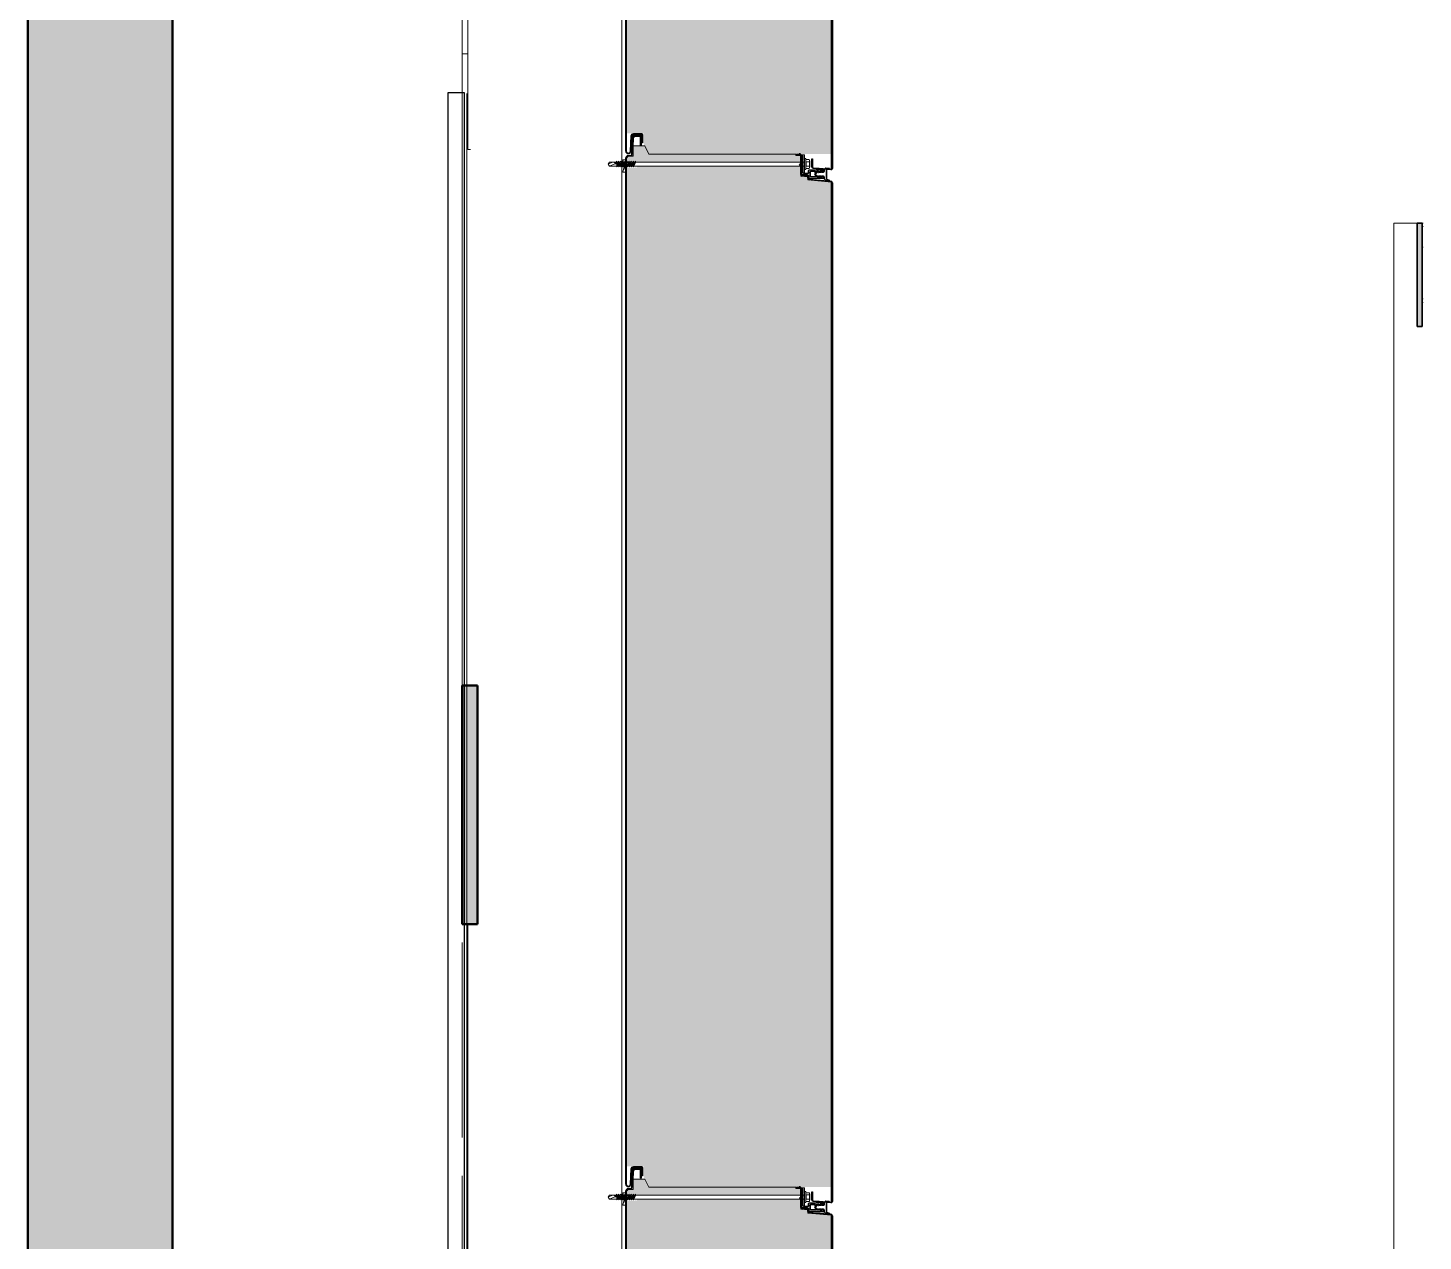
# Model space of a CAD drawing. Header units: millimetres. Extents: x -54677 to 188015, y -4000 to 32873.
# Drawn here: x 185647 to 186999, y 25602 to 26776 of the extents above; entities that cross this region are included whole.
import ezdxf

# ---------------------------------------------------------------- set-up
doc = ezdxf.new("R2010")
doc.units = ezdxf.units.MM
doc.header["$MEASUREMENT"] = 0
doc.linetypes.add('Dashed', pattern=[112.888889, 56.444445, -56.444445])
doc.linetypes.add('Double Dashed', pattern=[218.722215, 105.83333, -42.333331, 28.222222, -42.333331])
for name, color, linetype, lineweight in [('2D Layer_Pen_No__1', 7, 'Continuous', 13), ('2D Layer_Pen_No__173', 1, 'Continuous', 18), ('2D Layer_Pen_No__194', 7, 'Continuous', 25), ('2D Layer_Pen_No__3', 7, 'Continuous', 18), ('2D Layer_Pen_No__4', 7, 'Continuous', 20), ('2D Layer_Pen_No__5', 7, 'Continuous', 25), ('2D Layer_Pen_No__7', 7, 'Continuous', 35), ('New_2D Layer_Pen_No__160', 5, 'Continuous', 200), ('New_2D Layer_Pen_No__19', 255, 'Continuous', 0), ('New_2D Layer_Pen_No__2', 8, 'Continuous', 15), ('New_2D Layer_Pen_No__87', 8, 'Continuous', 20), ('New_2D Layer_Pen_No__88', 8, 'Continuous', 20), ('New_2D Layer_Pen_No__90', 8, 'Continuous', 20)]:
    doc.layers.add(name, color=color, linetype=linetype, lineweight=lineweight)
for name, color, linetype, lineweight, true_color in [('2D Layer_Pen_No__241', 7, 'Continuous', 13, 0xc30c20), ('2D Layer_Pen_No__81', 7, 'Continuous', 20, 0x6a6a6a), ('New_2D Layer_Pen_No__147', 7, 'Continuous', 0, 0x606060), ('New_2D Layer_Pen_No__27', 7, 'Continuous', 50, 0x2a2a2a), ('New_2D Layer_Pen_No__30', 7, 'Continuous', 50, 0x2a2a2a), ('New_2D Layer_Pen_No__44', 7, 'Continuous', 35, 0x444444)]:
    doc.layers.add(name, color=color, linetype=linetype, lineweight=lineweight, true_color=true_color)

msp = doc.modelspace()

# ---------------------------------------------------------------- hatches: boundary and pattern name
at = {"layer": '2D Layer_Pen_No__3', "linetype": 'Continuous'}
for points in [[(186235.7, 26671.6), (186239.7, 26671.6, -0.414214), (186241.3, 26669.9), (186242.2, 26669.9), (186242.2, 26672.5, 0.414214), (186241.2, 26673.6), (186234.1, 26673.6, 0.39896), (186232.1, 26671.7), (186232, 26669.9), (186233.2, 26669.9, -0.304072)], [(186235.7, 25671.6), (186239.7, 25671.6, -0.414214), (186241.3, 25669.9), (186242.2, 25669.9), (186242.2, 25672.5, 0.414214), (186241.2, 25673.6), (186234.1, 25673.6, 0.39896), (186232.1, 25671.7), (186232, 25669.9), (186233.2, 25669.9, -0.304072)]]:
    msp.add_hatch(color=256, dxfattribs=at).paths.add_polyline_path(points)
h = msp.add_hatch(dxfattribs=at)
h.set_pattern_fill('ANSI31_0002', color=256, style=0, pattern_type=2)
h.set_pattern_definition([(45, (185468.97, 26000.53), (-220.97, 220.97), [])])
h.paths.add_polyline_path([(186232, 26669.9), (186233.2, 26669.9, -0.304072), (186235.7, 26671.6), (186239.7, 26671.6, -0.414214), (186241.3, 26669.9), (186242.2, 26669.9), (186242.2, 26672.5, 0.414214), (186241.2, 26673.6), (186234.1, 26673.6, 0.39896), (186232.1, 26671.7)])
h = msp.add_hatch(dxfattribs=at)
h.set_pattern_fill('ANSI31_0002', color=256, style=0, pattern_type=2)
h.set_pattern_definition([(45, (185468.97, 25000.53), (-220.97, 220.97), [])])
h.paths.add_polyline_path([(186232, 25669.9), (186233.2, 25669.9, -0.304072), (186235.7, 25671.6), (186239.7, 25671.6, -0.414214), (186241.3, 25669.9), (186242.2, 25669.9), (186242.2, 25672.5, 0.414214), (186241.2, 25673.6), (186234.1, 25673.6, 0.39896), (186232.1, 25671.7)])
at = {"layer": '2D Layer_Pen_No__4', "linetype": 'Continuous', "lineweight": 0, "true_color": 0x000000}
for points in [[(186226.8, 27540), (186226.8, 26674), (186226.8, 26674.1), (186243.8, 26674.1), (186243.8, 26664.1), (186248.8, 26654.1), (186425.8, 26654.1), (186425.8, 27540)], [(186235.4, 26647.2), (186236.1, 26646.4), (186395.8, 26646.4), (186395.8, 26652.3, 0.085197), (186395.8, 26652.7), (186391.1, 26652.7), (186391.1, 26654.1), (186248.8, 26654.1), (186244.9, 26661.9), (186233.6, 26661.9), (186233.6, 26651.9), (186228.8, 26651.9), (186226.8, 26649.9), (186226.8, 26646.4), (186227.1, 26646.4), (186227.4, 26647.2), (186227.1, 26646), (186227.2, 26646), (186227.5, 26645.3), (186227.6, 26645.3), (186228.1, 26646.4), (186227.4, 26647.2)], [(186425.8, 26540), (186425.8, 26616), (186425.8, 26627), (186418.2, 26627.6), (186416.3, 26627.8), (186402.8, 26629), (186402.8, 26631.6, 0.177727), (186402.7, 26632), (186395.8, 26632.7), (186395.8, 26642), (186395.4, 26642.4), (186237.6, 26642.4), (186236.7, 26640.5), (186236.4, 26641.3), (186235.3, 26641.3), (186234.7, 26640.5), (186234.4, 26641.3), (186233.3, 26641.3), (186232.7, 26640.5), (186232.4, 26641.3), (186231.3, 26641.3), (186230.7, 26640.5), (186230.4, 26641.3), (186229.3, 26641.3), (186228.7, 26640.5), (186228.4, 26641.3), (186227.3, 26641.3), (186226.8, 26640.7), (186226.8, 26540)], [(186226.8, 26540), (186226.8, 25674), (186226.8, 25674.1), (186243.8, 25674.1), (186243.8, 25664.1), (186248.8, 25654.1), (186425.8, 25654.1), (186425.8, 26540)], [(186235.4, 25647.2), (186236.1, 25646.4), (186395.8, 25646.4), (186395.8, 25652.3, 0.085197), (186395.8, 25652.7), (186391.1, 25652.7), (186391.1, 25654.1), (186248.8, 25654.1), (186244.9, 25661.9), (186233.6, 25661.9), (186233.6, 25651.9), (186228.8, 25651.9), (186226.8, 25649.9), (186226.8, 25646.4), (186227.1, 25646.4), (186227.4, 25647.2), (186227.1, 25646), (186227.2, 25646), (186227.5, 25645.3), (186227.6, 25645.3), (186228.1, 25646.4), (186227.4, 25647.2)], [(186425.8, 25540), (186425.8, 25616), (186425.8, 25627), (186418.2, 25627.6), (186416.3, 25627.8), (186402.8, 25629), (186402.8, 25631.6, 0.177727), (186402.7, 25632), (186395.8, 25632.7), (186395.8, 25642), (186395.4, 25642.4), (186237.6, 25642.4), (186236.7, 25640.5), (186236.4, 25641.3), (186235.3, 25641.3), (186234.7, 25640.5), (186234.4, 25641.3), (186233.3, 25641.3), (186232.7, 25640.5), (186232.4, 25641.3), (186231.3, 25641.3), (186230.7, 25640.5), (186230.4, 25641.3), (186229.3, 25641.3), (186228.7, 25640.5), (186228.4, 25641.3), (186227.3, 25641.3), (186226.8, 25640.7), (186226.8, 25540)]]:
    msp.add_hatch(color=178, dxfattribs=at).paths.add_polyline_path(points)
at = {"layer": '2D Layer_Pen_No__4', "linetype": 'Continuous'}
h = msp.add_hatch(dxfattribs=at)
h.set_pattern_fill('INSUL_0002', color=256, style=0, pattern_type=2)
h.set_pattern_definition([(45, (185668.7, 25650), (-1591, 1591), []), (45, (185138.4, 26180.3), (-1591, 1591), [750, -750]), (45, (184608, 26710.7), (-1591, 1591), [750, -750])])
h.paths.add_polyline_path([(186397.9, 26646.4), (186395.8, 26652.3, 0.085197), (186395.8, 26652.7), (186391.1, 26652.7), (186391.1, 26654.1), (186248.8, 26654.1), (186244.9, 26661.9), (186233.6, 26661.9), (186233.6, 26651.9), (186228.8, 26651.9), (186226.8, 26649.9), (186226.8, 26645.6), (186227.2, 26646), (186227.5, 26645.3), (186228.5, 26645.3), (186229.2, 26646), (186229.5, 26645.3), (186230.5, 26645.3), (186231.2, 26646), (186231.5, 26645.3), (186232.5, 26645.3), (186233.2, 26646), (186233.5, 26645.3), (186234.5, 26645.3), (186235.2, 26646), (186237.6, 26646.4)])
h = msp.add_hatch(dxfattribs=at)
h.set_pattern_fill('INSUL_0002', color=256, style=0, pattern_type=2)
h.set_pattern_definition([(45, (185668.7, 24650), (-1591, 1591), []), (45, (185138.4, 25180.3), (-1591, 1591), [750, -750]), (45, (184608, 25710.7), (-1591, 1591), [750, -750])])
h.paths.add_polyline_path([(186397.9, 25646.4), (186395.8, 25652.3, 0.085197), (186395.8, 25652.7), (186391.1, 25652.7), (186391.1, 25654.1), (186248.8, 25654.1), (186244.9, 25661.9), (186233.6, 25661.9), (186233.6, 25651.9), (186228.8, 25651.9), (186226.8, 25649.9), (186226.8, 25645.6), (186227.2, 25646), (186227.5, 25645.3), (186228.5, 25645.3), (186229.2, 25646), (186229.5, 25645.3), (186230.5, 25645.3), (186231.2, 25646), (186231.5, 25645.3), (186232.5, 25645.3), (186233.2, 25646), (186233.5, 25645.3), (186234.5, 25645.3), (186235.2, 25646), (186237.6, 25646.4)])
at = {"layer": '2D Layer_Pen_No__7', "linetype": 'Continuous'}
h = msp.add_hatch(dxfattribs=at)
h.set_pattern_fill('ANSI31_0002', color=256, style=0, pattern_type=2)
h.set_pattern_definition([(135, (186303.94, 26518.55), (265.17, 265.17), [])])
h.paths.add_polyline_path([(186409.8, 26635, 0.512725), (186409.8, 26634.2), (186412.8, 26632.1, 0.645734), (186413.1, 26632.3), (186413, 26632.6), (186415.4, 26632.6), (186416.2, 26632.1, 0.645734), (186416.5, 26632.3), (186416.4, 26632.6), (186417.9, 26632.6, -0.414214), (186418.4, 26632.1), (186418.4, 26630.8, 0.185503), (186418.6, 26630.1), (186419.9, 26628.7, 0.189692), (186420.6, 26628.4), (186423.3, 26628.1, 0.78441), (186423.4, 26628.7), (186421.7, 26629.1, -0.34718), (186420.9, 26630.1), (186420.9, 26638.4, -0.396857), (186421.8, 26639.4), (186423.5, 26639.5, 0.78441), (186423.5, 26640.1), (186420.2, 26640.4, 0.235302), (186419.4, 26640), (186418.6, 26639.2, 0.185503), (186418.4, 26638.5), (186418.4, 26637.1, -0.414214), (186417.9, 26636.6), (186416.4, 26636.6), (186416.5, 26637, 0.645734), (186416.2, 26637.2), (186415.4, 26636.6), (186413, 26636.6), (186413.1, 26637, 0.645734), (186412.8, 26637.2)])
h.paths.add_polyline_path([(186411.2, 26634.5, -0.512725), (186411.2, 26634.8), (186412.4, 26635.6, -0.157084), (186412.6, 26635.7), (186414.9, 26635.7), (186414.4, 26634.6), (186414.9, 26633.5), (186412.6, 26633.5, -0.157084), (186412.4, 26633.6)], flags=0)
h.paths.add_polyline_path([(186415.3, 26634.6), (186415.8, 26635.7), (186418.7, 26635.7, -0.414214), (186418.9, 26635.5), (186418.9, 26633.7, -0.414214), (186418.7, 26633.5), (186415.8, 26633.5)], flags=0)
h = msp.add_hatch(dxfattribs=at)
h.set_pattern_fill('ANSI31_0002', color=256, style=0, pattern_type=2)
h.set_pattern_definition([(135, (186303.94, 25518.55), (265.17, 265.17), [])])
h.paths.add_polyline_path([(186409.8, 25635, 0.512725), (186409.8, 25634.2), (186412.8, 25632.1, 0.645734), (186413.1, 25632.3), (186413, 25632.6), (186415.4, 25632.6), (186416.2, 25632.1, 0.645734), (186416.5, 25632.3), (186416.4, 25632.6), (186417.9, 25632.6, -0.414214), (186418.4, 25632.1), (186418.4, 25630.8, 0.185503), (186418.6, 25630.1), (186419.9, 25628.7, 0.189692), (186420.6, 25628.4), (186423.3, 25628.1, 0.78441), (186423.4, 25628.7), (186421.7, 25629.1, -0.34718), (186420.9, 25630.1), (186420.9, 25638.4, -0.396857), (186421.8, 25639.4), (186423.5, 25639.5, 0.78441), (186423.5, 25640.1), (186420.2, 25640.4, 0.235302), (186419.4, 25640), (186418.6, 25639.2, 0.185503), (186418.4, 25638.5), (186418.4, 25637.1, -0.414214), (186417.9, 25636.6), (186416.4, 25636.6), (186416.5, 25637, 0.645734), (186416.2, 25637.2), (186415.4, 25636.6), (186413, 25636.6), (186413.1, 25637, 0.645734), (186412.8, 25637.2)])
h.paths.add_polyline_path([(186411.2, 25634.5, -0.512725), (186411.2, 25634.8), (186412.4, 25635.6, -0.157084), (186412.6, 25635.7), (186414.9, 25635.7), (186414.4, 25634.6), (186414.9, 25633.5), (186412.6, 25633.5, -0.157084), (186412.4, 25633.6)], flags=0)
h.paths.add_polyline_path([(186415.3, 25634.6), (186415.8, 25635.7), (186418.7, 25635.7, -0.414214), (186418.9, 25635.5), (186418.9, 25633.7, -0.414214), (186418.7, 25633.5), (186415.8, 25633.5)], flags=0)
at = {"layer": 'New_2D Layer_Pen_No__147', "linetype": 'Continuous'}
h = msp.add_hatch(dxfattribs=at)
h.set_pattern_fill('Structural_Concrete_0002', color=256, style=0, pattern_type=2)
h.set_pattern_definition([(45, (160184.87, 11417.11), (-73.4847, 73.4847), [10, -50]), (45, (160169.34, 11475.06), (-73.4847, 73.4847), [10, -50]), (105, (160184.87, 11417.11), (100.38196, 26.89726), [10, -50]), (105, (160227.3, 11459.54), (100.38196, 26.89726), [10, -50]), (165, (160191.94, 11424.18), (26.89726, 100.38196), [10, -50]), (165, (160234.37, 11466.61), (26.89726, 100.38196), [10, -50]), (45, (160177.802, 11424.18), (-14.142136, 14.142136), [0, -20, 0, -30]), (90, (160184.873, 11431.25), (-20, 0), [0, -15, 0, -25])])
h.paths.add_polyline_path([(185647.3, 11367.1), (185787.3, 11367.1), (185787.3, 31517.1), (185647.3, 31517.1)])
at = {"layer": 'New_2D Layer_Pen_No__160', "linetype": 'Continuous', "lineweight": 0, "true_color": 0x00007f}
msp.add_hatch(color=176, dxfattribs=at).paths.add_polyline_path([(186082.9, 26139.8), (186067.9, 26139.8), (186067.9, 25908.6), (186082.9, 25908.6)])
at = {"layer": 'New_2D Layer_Pen_No__19', "linetype": 'Continuous'}
msp.add_hatch(color=256, dxfattribs=at).paths.add_polyline_path([(186997.9, 26487.1), (186997.9, 26587.1), (186992.9, 26587.1), (186992.9, 26487.1)])

# ---------------------------------------------------------------- linework, layer by layer
at = {"layer": '2D Layer_Pen_No__1', "linetype": 'Continuous'}
for p, q in [((186399.5, 26653.4), (186396.5, 26653.4)), ((186396.5, 26653.4), (186396.5, 26653.1)), ((186399.5, 26644.4), (186399.5, 26653.4)), ((186400.7, 26649.7), (186399.5, 26649.7)), ((186399.5, 26649.7), (186399.5, 26639.1)), ((186400.7, 26639.1), (186400.7, 26649.7)), ((186209.3, 26644.4), (186213.5, 26646.4)), ((186209.3, 26644.4), (186210.6, 26646.4)), ((186209.3, 26644.4), (186210.6, 26642.4)), ((186217.1, 26646.4), (186210.6, 26646.4)), ((186210.6, 26642.4), (186215.8, 26644.7)), ((186217, 26642.4), (186210.6, 26642.4)), ((186213.5, 26646.4), (186216.4, 26645.6)), ((186216.4, 26645.6), (186215.8, 26644.7)), ((186217.3, 26642.4), (186216.3, 26642.4)), ((186217.4, 26647.2), (186217, 26645.4)), ((186217.4, 26647.2), (186217, 26646.1)), ((186218.1, 26646.4), (186217, 26644)), ((186217, 26646.1), (186217, 26644)), ((186219.4, 26647.2), (186217.3, 26642.4)), ((186217.3, 26642.4), (186217.9, 26641.7)), ((186218.1, 26646.4), (186217.4, 26647.2)), ((186219.4, 26647.2), (186217.9, 26641.7)), ((186220.1, 26646.4), (186217.9, 26641.7)), ((186219.1, 26646.4), (186218.1, 26646.4)), ((186219.3, 26642.4), (186218.3, 26642.4)), ((186221.4, 26647.2), (186219.3, 26642.4)), ((186219.3, 26642.4), (186219.9, 26641.7)), ((186220.1, 26646.4), (186219.4, 26647.2)), ((186221.4, 26647.2), (186219.9, 26641.7)), ((186222.1, 26646.4), (186219.9, 26641.7)), ((186221.1, 26646.4), (186220.1, 26646.4)), ((186221.3, 26642.4), (186220.3, 26642.4)), ((186223.4, 26647.2), (186221.3, 26642.4)), ((186221.3, 26642.4), (186221.9, 26641.7)), ((186222.1, 26646.4), (186221.4, 26647.2)), ((186223.4, 26647.2), (186221.9, 26641.7)), ((186224.1, 26646.4), (186221.9, 26641.7)), ((186223.1, 26646.4), (186222.1, 26646.4)), ((186223.3, 26642.4), (186222.3, 26642.4)), ((186225.4, 26647.2), (186223.3, 26642.4)), ((186223.3, 26642.4), (186223.9, 26641.7)), ((186224.1, 26646.4), (186223.4, 26647.2)), ((186225.4, 26647.2), (186223.9, 26641.7)), ((186226.1, 26646.4), (186223.9, 26641.7)), ((186225.1, 26646.4), (186224.1, 26646.4)), ((186225.3, 26642.4), (186224.3, 26642.4)), ((186227.4, 26647.2), (186225.3, 26642.4)), ((186225.3, 26642.4), (186225.9, 26641.7)), ((186226.1, 26646.4), (186225.4, 26647.2)), ((186227.4, 26647.2), (186225.9, 26641.7)), ((186228.1, 26646.4), (186225.9, 26641.7)), ((186227.1, 26646.4), (186226.1, 26646.4)), ((186227.3, 26642.4), (186226.3, 26642.4)), ((186229.4, 26647.2), (186227.3, 26642.4)), ((186227.3, 26642.4), (186227.9, 26641.7)), ((186228.1, 26646.4), (186227.4, 26647.2)), ((186229.4, 26647.2), (186227.9, 26641.7)), ((186230.1, 26646.4), (186227.9, 26641.7)), ((186229.1, 26646.4), (186228.1, 26646.4)), ((186229.3, 26642.4), (186228.3, 26642.4)), ((186231.4, 26647.2), (186229.3, 26642.4)), ((186229.3, 26642.4), (186229.9, 26641.7)), ((186230.1, 26646.4), (186229.4, 26647.2)), ((186231.4, 26647.2), (186229.9, 26641.7)), ((186232.1, 26646.4), (186229.9, 26641.7)), ((186231.1, 26646.4), (186230.1, 26646.4)), ((186231.3, 26642.4), (186230.3, 26642.4)), ((186233.4, 26647.2), (186231.3, 26642.4)), ((186231.3, 26642.4), (186231.9, 26641.7)), ((186232.1, 26646.4), (186231.4, 26647.2)), ((186233.4, 26647.2), (186231.9, 26641.7)), ((186234.1, 26646.4), (186231.9, 26641.7)), ((186233.1, 26646.4), (186232.1, 26646.4)), ((186233.3, 26642.4), (186232.3, 26642.4)), ((186235.4, 26647.2), (186233.3, 26642.4)), ((186233.3, 26642.4), (186233.9, 26641.7)), ((186234.1, 26646.4), (186233.4, 26647.2)), ((186235.4, 26647.2), (186233.9, 26641.7)), ((186236.1, 26646.4), (186233.9, 26641.7)), ((186235.1, 26646.4), (186234.1, 26646.4)), ((186399.5, 26642.4), (186234.3, 26642.4)), ((186236.1, 26646.4), (186235.4, 26647.2)), ((186399.5, 26646.4), (186236.1, 26646.4)), ((186400.7, 26639.1), (186399.5, 26639.1)), ((186399.5, 26635.5), (186399.5, 26639.1)), ((186404, 26648.7), (186400.7, 26648.7)), ((186404.1, 26646.5), (186400.7, 26646.5)), ((186404.1, 26642.3), (186400.7, 26642.3)), ((186404, 26640.1), (186400.7, 26640.1)), ((186401.1, 26642.3), (186401.1, 26646.5)), ((186404.5, 26644.4), (186404.5, 26647.5)), ((186404.5, 26644.4), (186404.5, 26641.3)), ((186399.5, 25653.4), (186396.5, 25653.4)), ((186396.5, 25653.4), (186396.5, 25653.1)), ((186399.5, 25644.4), (186399.5, 25653.4)), ((186400.7, 25649.7), (186399.5, 25649.7)), ((186399.5, 25649.7), (186399.5, 25639.1)), ((186400.7, 25639.1), (186400.7, 25649.7)), ((186209.3, 25644.4), (186213.5, 25646.4)), ((186209.3, 25644.4), (186210.6, 25646.4)), ((186209.3, 25644.4), (186210.6, 25642.4)), ((186217.1, 25646.4), (186210.6, 25646.4)), ((186210.6, 25642.4), (186215.8, 25644.7)), ((186217, 25642.4), (186210.6, 25642.4)), ((186213.5, 25646.4), (186216.4, 25645.6)), ((186216.4, 25645.6), (186215.8, 25644.7)), ((186217.3, 25642.4), (186216.3, 25642.4)), ((186217.4, 25647.2), (186217, 25645.4)), ((186217.4, 25647.2), (186217, 25646.1)), ((186218.1, 25646.4), (186217, 25644)), ((186217, 25646.1), (186217, 25644)), ((186219.4, 25647.2), (186217.3, 25642.4)), ((186217.3, 25642.4), (186217.9, 25641.7)), ((186218.1, 25646.4), (186217.4, 25647.2)), ((186219.4, 25647.2), (186217.9, 25641.7)), ((186220.1, 25646.4), (186217.9, 25641.7)), ((186219.1, 25646.4), (186218.1, 25646.4)), ((186219.3, 25642.4), (186218.3, 25642.4)), ((186221.4, 25647.2), (186219.3, 25642.4)), ((186219.3, 25642.4), (186219.9, 25641.7)), ((186220.1, 25646.4), (186219.4, 25647.2)), ((186221.4, 25647.2), (186219.9, 25641.7)), ((186222.1, 25646.4), (186219.9, 25641.7)), ((186221.1, 25646.4), (186220.1, 25646.4)), ((186221.3, 25642.4), (186220.3, 25642.4)), ((186223.4, 25647.2), (186221.3, 25642.4)), ((186221.3, 25642.4), (186221.9, 25641.7)), ((186222.1, 25646.4), (186221.4, 25647.2)), ((186223.4, 25647.2), (186221.9, 25641.7)), ((186224.1, 25646.4), (186221.9, 25641.7)), ((186223.1, 25646.4), (186222.1, 25646.4)), ((186223.3, 25642.4), (186222.3, 25642.4)), ((186225.4, 25647.2), (186223.3, 25642.4)), ((186223.3, 25642.4), (186223.9, 25641.7)), ((186224.1, 25646.4), (186223.4, 25647.2)), ((186225.4, 25647.2), (186223.9, 25641.7)), ((186226.1, 25646.4), (186223.9, 25641.7)), ((186225.1, 25646.4), (186224.1, 25646.4)), ((186225.3, 25642.4), (186224.3, 25642.4)), ((186227.4, 25647.2), (186225.3, 25642.4)), ((186225.3, 25642.4), (186225.9, 25641.7)), ((186226.1, 25646.4), (186225.4, 25647.2)), ((186227.4, 25647.2), (186225.9, 25641.7)), ((186228.1, 25646.4), (186225.9, 25641.7)), ((186227.1, 25646.4), (186226.1, 25646.4)), ((186227.3, 25642.4), (186226.3, 25642.4)), ((186229.4, 25647.2), (186227.3, 25642.4)), ((186227.3, 25642.4), (186227.9, 25641.7)), ((186228.1, 25646.4), (186227.4, 25647.2)), ((186229.4, 25647.2), (186227.9, 25641.7)), ((186230.1, 25646.4), (186227.9, 25641.7)), ((186229.1, 25646.4), (186228.1, 25646.4)), ((186229.3, 25642.4), (186228.3, 25642.4)), ((186231.4, 25647.2), (186229.3, 25642.4)), ((186229.3, 25642.4), (186229.9, 25641.7)), ((186230.1, 25646.4), (186229.4, 25647.2)), ((186231.4, 25647.2), (186229.9, 25641.7)), ((186232.1, 25646.4), (186229.9, 25641.7)), ((186231.1, 25646.4), (186230.1, 25646.4)), ((186231.3, 25642.4), (186230.3, 25642.4)), ((186233.4, 25647.2), (186231.3, 25642.4)), ((186231.3, 25642.4), (186231.9, 25641.7)), ((186232.1, 25646.4), (186231.4, 25647.2)), ((186233.4, 25647.2), (186231.9, 25641.7)), ((186234.1, 25646.4), (186231.9, 25641.7)), ((186233.1, 25646.4), (186232.1, 25646.4)), ((186233.3, 25642.4), (186232.3, 25642.4)), ((186235.4, 25647.2), (186233.3, 25642.4)), ((186233.3, 25642.4), (186233.9, 25641.7)), ((186234.1, 25646.4), (186233.4, 25647.2)), ((186235.4, 25647.2), (186233.9, 25641.7)), ((186236.1, 25646.4), (186233.9, 25641.7)), ((186235.1, 25646.4), (186234.1, 25646.4)), ((186399.5, 25642.4), (186234.3, 25642.4)), ((186236.1, 25646.4), (186235.4, 25647.2)), ((186399.5, 25646.4), (186236.1, 25646.4)), ((186400.7, 25639.1), (186399.5, 25639.1)), ((186399.5, 25635.5), (186399.5, 25639.1)), ((186404, 25648.7), (186400.7, 25648.7)), ((186404.1, 25646.5), (186400.7, 25646.5)), ((186404.1, 25642.3), (186400.7, 25642.3)), ((186404, 25640.1), (186400.7, 25640.1)), ((186401.1, 25642.3), (186401.1, 25646.5)), ((186404.5, 25644.4), (186404.5, 25647.5)), ((186404.5, 25644.4), (186404.5, 25641.3))]:
    msp.add_line(p, q, dxfattribs=at)
for centre, radius, start, end in [((186402.9, 26647.5), 1.55, 318.7018, 49.0336), ((186402.9, 26641.3), 1.55, 310.9664, 41.2982), ((186397.9, 26644.3), 6.54, 1.0349, 19.8241), ((186397.9, 26644.5), 6.54, 340.1759, 358.9651), ((186402.9, 25647.5), 1.55, 318.7018, 49.0336), ((186402.9, 25641.3), 1.55, 310.9664, 41.2982), ((186397.9, 25644.3), 6.54, 1.0349, 19.8241), ((186397.9, 25644.5), 6.54, 340.1759, 358.9651)]:
    msp.add_arc(centre, radius, start, end, dxfattribs=at)
at = {"layer": '2D Layer_Pen_No__173', "linetype": 'Double Dashed'}
msp.add_line((186067.9, 32440), (186067.9, 10068), dxfattribs=at)
at = {"layer": '2D Layer_Pen_No__194', "linetype": 'Continuous', "flags": 128}
msp.add_lwpolyline([(186054.4, 26713.7), (186069.9, 26713.7), (186069.9, 23117.1), (186054.4, 23117.1)], close=True, dxfattribs=at)
at = {"layer": '2D Layer_Pen_No__241', "linetype": 'Dashed'}
msp.add_line((186067.9, 9917.1), (186067.9, 32404.7), dxfattribs=at)
at = {"layer": '2D Layer_Pen_No__3', "linetype": 'Continuous'}
for p, q in [((186232.1, 26671.7), (186232, 26669.9)), ((186232.1, 26671.7), (186232, 26669.9)), ((186233.2, 26669.9), (186232, 26669.9)), ((186233.2, 26669.9), (186232, 26669.9)), ((186241.2, 26673.6), (186234.1, 26673.6)), ((186241.2, 26673.6), (186234.1, 26673.6)), ((186235.7, 26671.6), (186239.7, 26671.6)), ((186235.7, 26671.6), (186239.7, 26671.6)), ((186241.3, 26669.9), (186242.2, 26669.9)), ((186241.3, 26669.9), (186242.2, 26669.9)), ((186242.2, 26669.9), (186242.2, 26672.5)), ((186242.2, 26669.9), (186242.2, 26672.5)), ((186223.4, 26648.6), (186226.3, 26648.6)), ((186223.4, 26648.6), (186226.3, 26636.6)), ((186223.4, 26636.6), (186226.3, 26648.6)), ((186223.4, 26636.6), (186226.3, 26636.6)), ((186232.1, 25671.7), (186232, 25669.9)), ((186232.1, 25671.7), (186232, 25669.9)), ((186233.2, 25669.9), (186232, 25669.9)), ((186233.2, 25669.9), (186232, 25669.9)), ((186241.2, 25673.6), (186234.1, 25673.6)), ((186241.2, 25673.6), (186234.1, 25673.6)), ((186235.7, 25671.6), (186239.7, 25671.6)), ((186235.7, 25671.6), (186239.7, 25671.6)), ((186241.3, 25669.9), (186242.2, 25669.9)), ((186241.3, 25669.9), (186242.2, 25669.9)), ((186242.2, 25669.9), (186242.2, 25672.5)), ((186242.2, 25669.9), (186242.2, 25672.5)), ((186223.4, 25648.6), (186226.3, 25648.6)), ((186223.4, 25648.6), (186226.3, 25636.6)), ((186223.4, 25636.6), (186226.3, 25648.6)), ((186223.4, 25636.6), (186226.3, 25636.6))]:
    msp.add_line(p, q, dxfattribs=at)
for centre, radius, start, end in [((186234.1, 26671.6), 2, 90, 177.0001), ((186234.1, 26671.6), 2, 90, 177.0001), ((186235.7, 26668.9), 2.63, 90, 157.6522), ((186235.7, 26668.9), 2.63, 90, 157.6522), ((186239.7, 26669.9), 1.63, 360, 90), ((186239.7, 26669.9), 1.63, 360, 90), ((186241.2, 26672.5), 1.08, 359.9999, 90), ((186241.2, 26672.5), 1.08, 359.9999, 90), ((186234.1, 25671.6), 2, 90, 177.0001), ((186234.1, 25671.6), 2, 90, 177.0001), ((186235.7, 25668.9), 2.63, 90, 157.6522), ((186235.7, 25668.9), 2.63, 90, 157.6522), ((186239.7, 25669.9), 1.63, 360, 90), ((186239.7, 25669.9), 1.63, 360, 90), ((186241.2, 25672.5), 1.08, 359.9999, 90), ((186241.2, 25672.5), 1.08, 359.9999, 90)]:
    msp.add_arc(centre, radius, start, end, dxfattribs=at)
at = {"layer": '2D Layer_Pen_No__4', "linetype": 'Continuous'}
for p, q in [((186425.8, 26639.7), (186425.8, 26694.7)), ((186226.8, 26649.9), (186228.8, 26651.9)), ((186228.8, 26651.9), (186233.6, 26651.9)), ((186233.6, 26661.9), (186244.9, 26661.9)), ((186233.6, 26651.9), (186233.6, 26661.9)), ((186244.9, 26661.9), (186248.8, 26654.1)), ((186248.8, 26654.1), (186391.1, 26654.1)), ((186389.7, 26654.1), (186391.1, 26654.1)), ((186391.1, 26654.1), (186391.1, 26652.7)), ((186391.1, 26652.7), (186395.8, 26652.7)), ((186395.8, 26646.3), (186395.8, 26652.7)), ((186395.8, 26644.8), (186394.5, 26643.5)), ((186394.5, 26643.5), (186395.8, 26642)), ((186395.8, 26642), (186395.8, 26632.7)), ((186395.8, 26632.7), (186402.8, 26632)), ((186402.8, 26632), (186402.8, 26629)), ((186402.8, 26629), (186425.8, 26627)), ((186425.8, 25639.7), (186425.8, 25694.7)), ((186226.8, 25649.9), (186228.8, 25651.9)), ((186228.8, 25651.9), (186233.6, 25651.9)), ((186233.6, 25661.9), (186244.9, 25661.9)), ((186233.6, 25651.9), (186233.6, 25661.9)), ((186244.9, 25661.9), (186248.8, 25654.1)), ((186248.8, 25654.1), (186391.1, 25654.1)), ((186389.7, 25654.1), (186391.1, 25654.1)), ((186391.1, 25654.1), (186391.1, 25652.7)), ((186391.1, 25652.7), (186395.8, 25652.7)), ((186395.8, 25646.3), (186395.8, 25652.7)), ((186395.8, 25644.8), (186394.5, 25643.5)), ((186394.5, 25643.5), (186395.8, 25642)), ((186395.8, 25642), (186395.8, 25632.7)), ((186395.8, 25632.7), (186402.8, 25632)), ((186402.8, 25632), (186402.8, 25629)), ((186402.8, 25629), (186425.8, 25627))]:
    msp.add_line(p, q, dxfattribs=at)
at = {"layer": '2D Layer_Pen_No__5', "linetype": 'Continuous'}
for p, q in [((186226.3, 26694.7), (186226.3, 27649.9)), ((186226.3, 26657), (186226.3, 26694.7)), ((186232.1, 26671.7), (186231.3, 26656.9)), ((186232.3, 26654.4), (186233.1, 26669.1)), ((186241.2, 26673.5), (186234.1, 26673.5)), ((186235.7, 26671.6), (186239.7, 26671.6)), ((186241.3, 26662.6), (186240.8, 26662.6)), ((186241.3, 26669.9), (186241.3, 26662.6)), ((186242.2, 26665.1), (186242.2, 26672.5)), ((186242.7, 26665.1), (186242.2, 26665.1)), ((186226.3, 25694.7), (186226.3, 26649.9)), ((186228.9, 26652.6), (186229.8, 26652.6)), ((186229.8, 26652.6), (186230.3, 26652.6)), ((186391.6, 26654), (186394.4, 26654.3)), ((186391.6, 26653.3), (186391.6, 26654)), ((186394.4, 26653.6), (186391.6, 26653.3)), ((186395.8, 26644.8), (186395.8, 26652.3)), ((186396.5, 26652.3), (186396.5, 26644.5)), ((186394.6, 26643.5), (186395.8, 26644.8)), ((186395.8, 26642.2), (186394.6, 26643.5)), ((186396.5, 26644.5), (186395.5, 26643.5)), ((186395.5, 26643.5), (186396.5, 26642.5)), ((186395.8, 26634.2), (186395.8, 26642.2)), ((186396.5, 26642.5), (186396.5, 26634.1)), ((186397.2, 26633.4), (186402.2, 26633)), ((186402.2, 26632.3), (186397.2, 26632.7)), ((186402.8, 26630.6), (186402.8, 26631.6)), ((186403.5, 26631.5), (186403.5, 26630.5)), ((186404.2, 26629.8), (186424.9, 26628)), ((186424.9, 26627.3), (186404.2, 26629.1)), ((186226.3, 25657), (186226.3, 25694.7)), ((186232.1, 25671.7), (186231.3, 25656.9)), ((186232.3, 25654.4), (186233.1, 25669.1)), ((186241.2, 25673.5), (186234.1, 25673.5)), ((186235.7, 25671.6), (186239.7, 25671.6)), ((186241.3, 25662.6), (186240.8, 25662.6)), ((186241.3, 25669.9), (186241.3, 25662.6)), ((186242.2, 25665.1), (186242.2, 25672.5)), ((186242.7, 25665.1), (186242.2, 25665.1)), ((186226.3, 24694.7), (186226.3, 25649.9)), ((186228.9, 25652.6), (186229.8, 25652.6)), ((186229.8, 25652.6), (186230.3, 25652.6)), ((186391.6, 25654), (186394.4, 25654.3)), ((186391.6, 25653.3), (186391.6, 25654)), ((186394.4, 25653.6), (186391.6, 25653.3)), ((186395.8, 25644.8), (186395.8, 25652.3)), ((186396.5, 25652.3), (186396.5, 25644.5)), ((186394.6, 25643.5), (186395.8, 25644.8)), ((186395.8, 25642.2), (186394.6, 25643.5)), ((186396.5, 25644.5), (186395.5, 25643.5)), ((186395.5, 25643.5), (186396.5, 25642.5)), ((186395.8, 25634.2), (186395.8, 25642.2)), ((186396.5, 25642.5), (186396.5, 25634.1)), ((186397.2, 25633.4), (186402.2, 25633)), ((186402.2, 25632.3), (186397.2, 25632.7)), ((186402.8, 25630.6), (186402.8, 25631.6)), ((186403.5, 25631.5), (186403.5, 25630.5)), ((186404.2, 25629.8), (186424.9, 25628)), ((186424.9, 25627.3), (186404.2, 25629.1))]:
    msp.add_line(p, q, dxfattribs=at)
at = {"layer": '2D Layer_Pen_No__5', "linetype": 'Continuous', "flags": 128}
for points in [[(186240.8, 27662.6), (186240.8, 27669.9, 0.414214), (186239.7, 27671.1), (186235.7, 27671.1, 0.39896), (186233.6, 27669), (186232.8, 27654.4, -0.39896), (186230.3, 27652.1), (186229.8, 27652.1), (186228.9, 27652.1, 0.414214), (186226.8, 27649.9), (186226.8, 26694.7)], [(186426.5, 27626.3), (186426.5, 26640.2, -0.440011), (186424.9, 26638.7), (186413.5, 26639.7), (186407.9, 26640.2, -0.388879), (186406.5, 26641.7), (186406.5, 26649.6), (186407.2, 26649.6), (186407.2, 26641.6, 0.388879), (186407.8, 26640.9), (186413.7, 26640.4), (186425, 26639.4, 0.440011), (186425.8, 26640.1), (186425.8, 27626.3)], [(186226.8, 26694.7), (186226.8, 26657, 0.974157), (186230.8, 26656.9), (186231.6, 26671.7, -0.39896), (186234.1, 26674), (186241.2, 26674, -0.414214), (186242.7, 26672.5), (186242.7, 26665.1)], [(186240.8, 26662.6), (186240.8, 26669.9, 0.414214), (186239.7, 26671.1), (186235.7, 26671.1, 0.39896), (186233.6, 26669), (186232.8, 26654.4, -0.39896), (186230.3, 26652.1), (186229.8, 26652.1), (186228.9, 26652.1, 0.414214), (186226.8, 26649.9), (186226.8, 25694.7)], [(186426.5, 26626.3), (186426.5, 25640.2, -0.440011), (186424.9, 25638.7), (186413.5, 25639.7), (186407.9, 25640.2, -0.388879), (186406.5, 25641.7), (186406.5, 25649.6), (186407.2, 25649.6), (186407.2, 25641.6, 0.388879), (186407.8, 25640.9), (186413.7, 25640.4), (186425, 25639.4, 0.440011), (186425.8, 25640.1), (186425.8, 26626.3)], [(186226.8, 25694.7), (186226.8, 25657, 0.974157), (186230.8, 25656.9), (186231.6, 25671.7, -0.39896), (186234.1, 25674), (186241.2, 25674, -0.414214), (186242.7, 25672.5), (186242.7, 25665.1)], [(186240.8, 25662.6), (186240.8, 25669.9, 0.414214), (186239.7, 25671.1), (186235.7, 25671.1, 0.39896), (186233.6, 25669), (186232.8, 25654.4, -0.39896), (186230.3, 25652.1), (186229.8, 25652.1), (186228.9, 25652.1, 0.414214), (186226.8, 25649.9), (186226.8, 24694.7)], [(186426.5, 25626.3), (186426.5, 24640.2, -0.440011), (186424.9, 24638.7), (186413.5, 24639.7), (186407.9, 24640.2, -0.388879), (186406.5, 24641.7), (186406.5, 24649.6), (186407.2, 24649.6), (186407.2, 24641.6, 0.388879), (186407.8, 24640.9), (186413.7, 24640.4), (186425, 24639.4, 0.440011), (186425.8, 24640.1), (186425.8, 25626.3)]]:
    msp.add_lwpolyline(points, format="xyb", dxfattribs=at)
at = {"layer": '2D Layer_Pen_No__5', "linetype": 'Continuous'}
for centre, radius, start, end in [((186234.1, 26671.5), 2, 90, 177.0001), ((186235.7, 26668.9), 2.63, 90, 177), ((186239.7, 26669.9), 1.63, 360, 90), ((186241.2, 26672.5), 1.08, 359.9999, 90), ((186228.8, 26657), 2.5, 180, 357), ((186228.9, 26649.9), 2.63, 90, 180), ((186230.3, 26654.6), 2, 269.9999, 357), ((186394.5, 26652.3), 2, 360, 95), ((186394.5, 26652.3), 1.3, 0, 95), ((186397.3, 26634.2), 1.5, 180, 265), ((186397.2, 26634.1), 0.7, 180, 265), ((186402, 26631.5), 1.5, 0, 85), ((186402.1, 26631.6), 0.7, 0, 84.9999), ((186404.3, 26630.6), 1.5, 180, 265), ((186404.2, 26630.5), 0.7, 180, 265), ((186424.8, 26626.3), 1.7, 0, 85), ((186424.8, 26626.3), 1, 0, 85), ((186234.1, 25671.5), 2, 90, 177.0001), ((186235.7, 25668.9), 2.63, 90, 177), ((186239.7, 25669.9), 1.63, 360, 90), ((186241.2, 25672.5), 1.08, 359.9999, 90), ((186228.8, 25657), 2.5, 180, 357), ((186228.9, 25649.9), 2.63, 90, 180), ((186230.3, 25654.6), 2, 269.9999, 357), ((186394.5, 25652.3), 2, 360, 95), ((186394.5, 25652.3), 1.3, 0, 95), ((186397.3, 25634.2), 1.5, 180, 265), ((186397.2, 25634.1), 0.7, 180, 265), ((186402, 25631.5), 1.5, 0, 85), ((186402.1, 25631.6), 0.7, 0, 84.9999), ((186404.3, 25630.6), 1.5, 180, 265), ((186404.2, 25630.5), 0.7, 180, 265), ((186424.8, 25626.3), 1.7, 0, 85), ((186424.8, 25626.3), 1, 0, 85)]:
    msp.add_arc(centre, radius, start, end, dxfattribs=at)
at = {"layer": '2D Layer_Pen_No__7', "linetype": 'Continuous'}
for p, q in [((186412.8, 26637.2), (186409.8, 26635)), ((186413, 26636.6), (186413.1, 26636.9)), ((186415.4, 26636.6), (186413, 26636.6)), ((186416.2, 26637.2), (186415.4, 26636.6)), ((186416.4, 26636.6), (186416.5, 26636.9)), ((186417.9, 26636.6), (186416.4, 26636.6)), ((186418.4, 26637.1), (186418.4, 26638.5)), ((186419.4, 26640), (186418.6, 26639.2)), ((186423.4, 26640.1), (186420.2, 26640.4)), ((186420.9, 26630.1), (186420.9, 26638.4)), ((186423.4, 26639.5), (186421.8, 26639.4)), ((186412.8, 26632.1), (186409.8, 26634.2)), ((186415.4, 26632.6), (186413, 26632.6)), ((186413, 26632.6), (186413.1, 26632.3)), ((186416.2, 26632.1), (186415.4, 26632.6)), ((186417.9, 26632.6), (186416.4, 26632.6)), ((186416.4, 26632.6), (186416.5, 26632.3)), ((186418.4, 26630.8), (186418.4, 26632.1)), ((186419.9, 26628.7), (186418.6, 26630.1)), ((186423.2, 26628.1), (186420.6, 26628.4)), ((186423.3, 26628.7), (186421.7, 26629.1)), ((186412.8, 25637.2), (186409.8, 25635)), ((186413, 25636.6), (186413.1, 25636.9)), ((186415.4, 25636.6), (186413, 25636.6)), ((186416.2, 25637.2), (186415.4, 25636.6)), ((186416.4, 25636.6), (186416.5, 25636.9)), ((186417.9, 25636.6), (186416.4, 25636.6)), ((186418.4, 25637.1), (186418.4, 25638.5)), ((186419.4, 25640), (186418.6, 25639.2)), ((186423.4, 25640.1), (186420.2, 25640.4)), ((186420.9, 25630.1), (186420.9, 25638.4)), ((186423.4, 25639.5), (186421.8, 25639.4)), ((186412.8, 25632.1), (186409.8, 25634.2)), ((186415.4, 25632.6), (186413, 25632.6)), ((186413, 25632.6), (186413.1, 25632.3)), ((186416.2, 25632.1), (186415.4, 25632.6)), ((186417.9, 25632.6), (186416.4, 25632.6)), ((186416.4, 25632.6), (186416.5, 25632.3)), ((186418.4, 25630.8), (186418.4, 25632.1)), ((186419.9, 25628.7), (186418.6, 25630.1)), ((186423.2, 25628.1), (186420.6, 25628.4)), ((186423.3, 25628.7), (186421.7, 25629.1))]:
    msp.add_line(p, q, dxfattribs=at)
at = {"layer": '2D Layer_Pen_No__7', "linetype": 'Continuous', "flags": 128}
for points in [[(186410.2, 26636.4, -0.198912), (186409.9, 26636.2), (186409.8, 26636.2), (186409.8, 26637.4), (186405.4, 26637.1, 0.414214), (186404.9, 26636.6), (186405.1, 26632.8, 0.388879), (186405.6, 26632.3), (186410, 26632.1), (186410, 26633.1, -0.221334), (186410.4, 26633), (186411.3, 26632.2, 0.176327), (186411.6, 26632.1), (186413.5, 26632), (186413.4, 26632.7, -0.221334), (186413.8, 26632.5), (186414.3, 26632.1, 0.176327), (186414.7, 26631.9), (186416.9, 26631.9), (186416.8, 26632.8), (186416.9, 26632.8, -0.198912), (186417.2, 26632.7), (186418, 26632, -0.198912), (186418.1, 26631.7), (186418.2, 26630.3), (186404.4, 26630.9, -0.388879), (186403.7, 26631.5), (186403.6, 26632.5, 0.388879), (186402.2, 26633.9), (186397.2, 26634.1, -0.402694), (186396.5, 26634.8), (186396.5, 26653.1, -0.414214), (186398, 26651.6), (186398, 26648.8), (186397.5, 26648.3), (186398, 26647.8), (186398, 26644.8), (186397.5, 26644.3), (186398, 26643.8), (186398, 26636.3, 0.402694), (186398.7, 26635.6), (186403, 26635.4, 0.440011), (186403.5, 26635.9), (186403.4, 26638.1, -0.414214), (186403.9, 26638.6), (186417.3, 26639.2, -0.414214), (186417.8, 26638.7), (186417.8, 26637.8, -0.198912), (186417.7, 26637.4), (186417, 26636.7, -0.198912), (186416.7, 26636.5), (186416.6, 26636.5), (186416.6, 26637.7), (186414.8, 26637.6, 0.198912), (186414.4, 26637.4), (186413.6, 26636.5, -0.198912), (186413.3, 26636.4), (186413.2, 26636.4), (186413.2, 26637.5), (186411.4, 26637.4, 0.198912), (186411.1, 26637.3)], [(186410.2, 25636.4, -0.198912), (186409.9, 25636.2), (186409.8, 25636.2), (186409.8, 25637.4), (186405.4, 25637.1, 0.414214), (186404.9, 25636.6), (186405.1, 25632.8, 0.388879), (186405.6, 25632.3), (186410, 25632.1), (186410, 25633.1, -0.221334), (186410.4, 25633), (186411.3, 25632.2, 0.176327), (186411.6, 25632.1), (186413.5, 25632), (186413.4, 25632.7, -0.221334), (186413.8, 25632.5), (186414.3, 25632.1, 0.176327), (186414.7, 25631.9), (186416.9, 25631.9), (186416.8, 25632.8), (186416.9, 25632.8, -0.198912), (186417.2, 25632.7), (186418, 25632, -0.198912), (186418.1, 25631.7), (186418.2, 25630.3), (186404.4, 25630.9, -0.388879), (186403.7, 25631.5), (186403.6, 25632.5, 0.388879), (186402.2, 25633.9), (186397.2, 25634.1, -0.402694), (186396.5, 25634.8), (186396.5, 25653.1, -0.414214), (186398, 25651.6), (186398, 25648.8), (186397.5, 25648.3), (186398, 25647.8), (186398, 25644.8), (186397.5, 25644.3), (186398, 25643.8), (186398, 25636.3, 0.402694), (186398.7, 25635.6), (186403, 25635.4, 0.440011), (186403.5, 25635.9), (186403.4, 25638.1, -0.414214), (186403.9, 25638.6), (186417.3, 25639.2, -0.414214), (186417.8, 25638.7), (186417.8, 25637.8, -0.198912), (186417.7, 25637.4), (186417, 25636.7, -0.198912), (186416.7, 25636.5), (186416.6, 25636.5), (186416.6, 25637.7), (186414.8, 25637.6, 0.198912), (186414.4, 25637.4), (186413.6, 25636.5, -0.198912), (186413.3, 25636.4), (186413.2, 25636.4), (186413.2, 25637.5), (186411.4, 25637.4, 0.198912), (186411.1, 25637.3)]]:
    msp.add_lwpolyline(points, format="xyb", close=True, dxfattribs=at)
at = {"layer": '2D Layer_Pen_No__7', "linetype": 'Continuous'}
for centre, radius, start, end in [((186412.9, 26637), 0.2, 338.7607, 125.7093), ((186416.3, 26637), 0.2, 338.7607, 125.7093), ((186417.9, 26637.1), 0.5, 270, 0), ((186419.4, 26638.5), 1, 137.9638, 180), ((186420.2, 26639.4), 1, 85, 137.9638), ((186421.9, 26638.4), 1, 93.416, 180), ((186423.4, 26639.8), 0.3, 264.6205, 95.3445), ((186410.1, 26634.6), 0.5, 125.7093, 234.2907), ((186412.9, 26632.3), 0.2, 234.2907, 21.2393), ((186416.3, 26632.3), 0.2, 234.2907, 21.2393), ((186417.9, 26632.1), 0.5, 0, 90), ((186419.4, 26630.8), 1, 180, 222.0362), ((186420.7, 26629.4), 1, 222.0362, 265), ((186421.9, 26630.1), 1, 180, 256.584), ((186423.3, 26628.4), 0.3, 254.6555, 85.3795), ((186412.9, 25637), 0.2, 338.7607, 125.7093), ((186416.3, 25637), 0.2, 338.7607, 125.7093), ((186417.9, 25637.1), 0.5, 270, 0), ((186419.4, 25638.5), 1, 137.9638, 180), ((186420.2, 25639.4), 1, 85, 137.9638), ((186421.9, 25638.4), 1, 93.416, 180), ((186423.4, 25639.8), 0.3, 264.6205, 95.3445), ((186410.1, 25634.6), 0.5, 125.7093, 234.2907), ((186412.9, 25632.3), 0.2, 234.2907, 21.2393), ((186416.3, 25632.3), 0.2, 234.2907, 21.2393), ((186417.9, 25632.1), 0.5, 0, 90), ((186419.4, 25630.8), 1, 180, 222.0362), ((186420.7, 25629.4), 1, 222.0362, 265), ((186421.9, 25630.1), 1, 180, 256.584), ((186423.3, 25628.4), 0.3, 254.6555, 85.3795)]:
    msp.add_arc(centre, radius, start, end, dxfattribs=at)
at = {"layer": '2D Layer_Pen_No__81', "linetype": 'Continuous', "flags": 128}
msp.add_lwpolyline([(186222.4, 27719.1), (186222.4, 23126.1), (186072.4, 23126.1), (186072.4, 26712.7)], dxfattribs=at)
at = {"layer": 'New_2D Layer_Pen_No__2', "linetype": 'Continuous'}
for p, q in [((186998.6, 26563.9), (186997.9, 26563.9)), ((186997.9, 26513.9), (186998.6, 26513.9)), ((186997.9, 26510.3), (186998.6, 26510.3))]:
    msp.add_line(p, q, dxfattribs=at)
at = {"layer": 'New_2D Layer_Pen_No__27', "linetype": 'Continuous'}
for p, q in [((185647.3, 31517.1), (185647.3, 11367.1)), ((185787.3, 31517.1), (185787.3, 11417.1))]:
    msp.add_line(p, q, dxfattribs=at)
at = {"layer": 'New_2D Layer_Pen_No__30', "linetype": 'Continuous'}
for p, q in [((186067.9, 26139.8), (186067.9, 25908.6)), ((186082.9, 26139.8), (186067.9, 26139.8)), ((186082.9, 26139.8), (186082.9, 25908.6)), ((186082.9, 25908.6), (186067.9, 25908.6))]:
    msp.add_line(p, q, dxfattribs=at)
at = {"layer": 'New_2D Layer_Pen_No__44', "linetype": 'Continuous'}
for p, q in [((186992.9, 26587.1), (186992.9, 26487.1)), ((186997.9, 26587.1), (186992.9, 26587.1)), ((186997.9, 26587.1), (186997.9, 26487.1)), ((186997.9, 26487.1), (186992.9, 26487.1))]:
    msp.add_line(p, q, dxfattribs=at)
at = {"layer": 'New_2D Layer_Pen_No__87', "linetype": 'Continuous'}
for p, q in [((186970.4, 24467.1), (186970.4, 26587.1)), ((186970.4, 26587.1), (186992.9, 26587.1)), ((186997.9, 26587.1), (186998.6, 26587.1)), ((186998.6, 26583.8), (186997.9, 26584.6))]:
    msp.add_line(p, q, dxfattribs=at)
at = {"layer": 'New_2D Layer_Pen_No__88', "linetype": 'Continuous'}
for p, q in [((186073.5, 26857.1), (186073.5, 26658.6)), ((186073.5, 25908.6), (186073.5, 23567.1))]:
    msp.add_line(p, q, dxfattribs=at)
at = {"layer": 'New_2D Layer_Pen_No__90', "linetype": 'Continuous'}
for p, q in [((186067.9, 26139.8), (186067.9, 26751)), ((186073.5, 26751), (186067.9, 26751)), ((186075.9, 26658.6), (186073.5, 26658.6))]:
    msp.add_line(p, q, dxfattribs=at)

doc.saveas('drawing.dxf')
